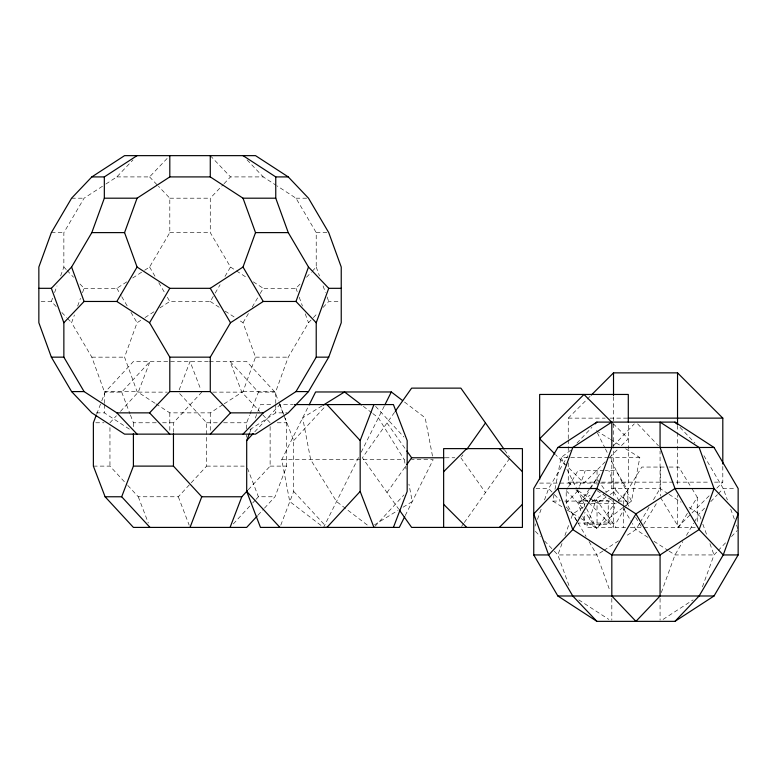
<?xml version="1.0" encoding="UTF-8"?>
<svg xmlns="http://www.w3.org/2000/svg" width="777" height="777" viewBox="0 0 777 777"><rect width="100%" height="100%" fill="white"/><g stroke="black" fill="none" stroke-linecap="round" stroke-linejoin="round"><path stroke-width="0.58" stroke-dasharray="3.88 2.91" d="M561.868 506.711L552.758 501.078L554.108 494.017M555.001 489.316L561.072 457.546L570.59 450.281M625.64 448.785L639.821 457.546L631.507 501.078L623.892 506.895M56.216 306.565L51.36 301.466L52.564 298.135M54.584 292.579L57.003 285.917M60.635 275.922L63.86 267.035L63.86 232.614L84.091 198.193L104.934 184.654M104.332 403.409L104.332 391.589L91.822 357.158L71.591 322.737L74.417 314.967M77.642 306.08L80.468 298.31M82.479 292.754L84.091 288.316L79.235 283.207M154.924 403.195L137.073 391.589L124.563 357.158L137.073 322.737L144.017 318.22M224.165 403.836L243.016 391.589L255.516 357.158L243.016 322.737L238.053 319.512M275.757 403.409L275.757 391.589L288.257 357.158L308.498 322.737L312.539 318.483M534.984 526.155L535.809 523.873M537.47 519.308L541.608 507.905M544.512 499.932L548.649 488.529L567.948 455.691M576.806 521.056L566.21 503.03L577.991 490.646L579.195 487.315M579.603 486.198L585.266 470.619M562.004 543.541L557.867 554.943L569.463 586.868M564.908 535.557L569.046 524.154M571.124 518.453L572.775 513.898L584.79 506.089M608.818 523.067L616.093 503.03M661.314 592.569L674.98 554.943L682.828 541.608M702.427 586.868L714.024 554.943L717.346 551.447M96.727 414.024L101.331 401.981M101.748 400.883L105.099 392.132L133.411 361.48L208.246 361.48M120.474 411.392L138.267 392.132L150 361.48L121.688 392.132L105.099 392.132M179.147 389.937L190.044 361.48L200.932 389.937M246.668 428.797L246.668 422.775L249.602 415.112M250.019 414.024L258.401 392.132L230.079 361.48L241.812 392.132L259.605 411.392M249.708 432.682L251.855 427.068M255.293 418.075L257.449 412.451M257.877 411.324L260.46 404.574L273.057 404.574M264.471 508.148L274.98 496.765L286.713 466.113L286.713 422.775L278.758 401.981M280.788 525.165L293.696 491.433L293.696 440.559L285.091 418.075M358.537 457.536L323.601 527.408L289.743 501.544L281.75 459.683L308.605 405.973M361.218 452.175L384.324 405.973M405.244 515.559L433.177 459.683L411.489 459.683M144.609 270.26L149.572 267.035L169.804 232.614L169.804 198.193L158.479 186.276M159.887 307.906L169.804 301.466L210.276 301.466L214.569 294.162M215.18 293.114L220.085 284.77M224.99 276.427L230.507 267.035L210.276 232.614L210.276 198.193L223.222 184.576M243.016 322.737L249.145 312.305M252.214 307.09L259.567 294.57M260.188 293.531L263.248 288.316L295.988 288.316L300.039 284.061M566.21 503.03L566.21 490.646L567.977 487.645M568.57 486.645L577.991 470.619L604.108 470.619M625.514 507.041L616.093 523.067L577.991 523.067M626.097 506.041L627.865 503.03L627.865 490.646L616.093 470.619L605.283 470.619M639.558 523.416L635.945 529.574L624.931 536.732M640.17 522.387L649.213 507.002M653.438 499.815L660.071 488.529L660.071 451.097M686.441 535.45L693.686 523.135M694.288 522.105L699.115 513.898L704.933 507.769M623.339 504.477L623.339 497.231L641.821 467.055L668.055 467.055M643.667 524.397L657.225 502.263M687.402 513.325L678.777 527.408L660.304 497.231M689.869 509.304L697.26 497.231L691.103 487.179M582.837 501.078L589.714 489.947M590.345 488.937L600.98 471.726M394.531 412.315L362.393 457.77L398.64 509.032M387.004 492.589L406.157 465.51M461.557 456.808L462.927 454.875M461.557 526.447L463.607 523.543M464.287 522.571L509.43 458.741M582.468 508.459L579.05 503.632L589.287 489.16M589.976 488.199L596.794 478.545L606.351 492.055M612.49 500.738L614.539 503.632L596.794 528.729L585.198 512.325M109.955 422.775L116.433 415.773M173.456 432.41L173.456 422.775L201.767 392.132M127.758 485.382L138.267 496.765L178.312 496.765L190.452 483.634M191.259 482.75L206.624 466.113L206.624 422.775L178.312 392.132M254.798 431.779L279.934 404.574L293.191 404.574M248.281 489.763L270.124 466.113L270.124 423.98M293.696 440.559L325.32 406.332M233.323 523.912L251.923 503.768M252.739 502.894L255.167 500.271M255.973 499.388L258.401 496.765L274.98 496.765M257.993 515.151L263.656 509.022M374.757 526.534L403.943 494.949M105.925 184.003L116.832 176.913L133.022 159.897M116.832 176.913L149.572 176.913L169.804 155.643M224.038 183.722L230.507 176.913L263.248 176.913L276.146 185.295M306.507 277.253L311.363 272.144M312.179 271.29L316.22 267.035L316.22 232.614L295.988 198.193L277.136 185.936M313.354 317.628L317.395 313.374M323.067 307.42L328.729 301.466L340.093 301.466M576.942 443.104L591.909 427.36M613.48 445.726L634.285 423.863M618.443 500.553L627.865 490.646M710.761 501.651L717.414 494.648M718.249 493.774L723.241 488.529L735.858 488.529M718.181 550.572L726.505 541.822M731.497 536.577L737.315 530.448M568.259 438.665L568.259 418.133L590.462 395.93M605.283 461.791L583.974 483.09L555.856 454.972M609.547 457.527L618.065 448.999M621.474 445.59L628.292 438.772L612.956 423.436M709.139 495.813L677.534 527.408L677.534 495.25M716.821 488.121L722.804 482.148L722.804 466.443M581.099 518.599L596.289 527.981L622.94 507.624M84.091 288.316L116.832 288.316L126.758 281.866M132.712 278.001L143.619 270.911M145.008 317.579L153.933 311.781M155.915 403.836L169.804 412.859L210.276 412.859L223.174 404.477M249.961 429.623L275.757 412.859L287.121 412.859M580.817 510.819L577.991 503.03L590.025 495.211M591.792 501.534L604.807 493.084M605.807 492.433L611.82 488.529L660.071 488.529L668.084 493.735M597.037 523.067L597.037 503.03L606.06 497.163M610.071 494.56L616.093 490.646L608.818 470.619M602.913 551.039L596.901 554.943L557.867 554.943L552.874 549.698M603.914 550.388L618.929 540.637M663.072 619.405L693.103 599.893M322.067 405.847L302.671 417.832L310.664 459.683L336.538 501.544L369.454 526.689M374.485 524.883L397.96 510.372M403.069 507.226L412.257 501.544L408.925 484.1M71.591 198.193L84.091 198.193M169.804 198.193L210.276 198.193M295.988 198.193L307.362 198.193M51.36 232.614L63.86 232.614M169.804 232.614L210.276 232.614M316.22 232.614L327.593 232.614M41.123 301.466L51.36 301.466M91.822 357.158L124.563 357.158M255.516 357.158L288.257 357.158M209.46 361.48L246.668 361.48L274.98 392.132L278.331 400.883M104.332 391.589L137.073 391.589M243.016 391.589L275.757 391.589M138.267 392.132L167.395 392.132M212.694 392.132L241.812 392.132M258.401 392.132L274.98 392.132M96.367 412.859L104.332 412.859L130.128 429.623M568.259 418.133L605.186 418.133M609.945 418.133L626.806 418.133M95.746 422.775L104.031 422.775M130.478 415.112L133.411 422.775L156.468 422.775M162.539 422.775L173.456 422.775M206.624 422.775L218.764 422.775M223.611 422.775L246.668 422.775M277.234 422.775L286.713 422.775M608.546 457.546L561.072 457.546L564.782 464.986M639.821 457.546L609.741 457.546L631.507 501.078L618.443 501.078M445.26 457.77L454.866 457.77M281.75 459.683L404.263 459.683L406.041 468.987M93.376 466.113L109.955 466.113L126.942 484.508M206.624 466.113L244.24 466.113M270.124 466.113L286.713 466.113M669.24 467.055L678.777 467.055L690.481 486.169M568.259 462.82L568.259 482.148L596.843 482.148M601.612 482.148L709.702 482.148M714.461 482.148L722.804 482.148M539.656 483.09L628.292 483.09L628.292 423.203M536.033 488.529L548.649 488.529L553.642 493.774M587.927 500.699L584.343 500.699L584.343 506.672M592.705 500.699L608.226 500.699L608.226 524.582L584.343 524.582L584.343 512.635M552.758 501.078L559.974 501.078M564.792 501.078L587.587 501.078M592.327 501.078L611.324 501.078M579.05 503.632L586.149 503.632M590.879 503.632L614.539 503.632M625.65 527.408L586.441 527.408L596.289 499.553L615.986 527.408M630.273 527.408L697.26 527.408M596.289 430.643L609.45 438.782M610.46 439.403L620.58 445.658M566.928 509.838L580.089 517.977M669.084 494.376L681.089 502.185M689.102 507.391L699.115 513.898L701.184 519.599M597.037 490.646L614.083 501.728M577.991 490.646L597.037 503.03M647.96 537.383L635.945 529.574L632.323 523.416M653.962 541.287L667.977 550.388M668.978 551.039L674.98 554.943L714.024 554.943L709.469 542.404M230.507 267.035L235.47 270.26M236.461 270.911L246.387 277.35M253.331 281.866L263.248 288.316M210.276 301.466L219.201 307.265M225.155 311.13L237.063 318.871M578.787 599.893L608.818 619.405M404.496 402.02L425.184 417.832L432.517 456.196M363.345 406.332L371.804 412.801M372.746 413.519L378.389 417.832L404.263 459.683M568.259 482.148L572.523 486.412M575.942 489.831L587.898 501.787M588.752 502.641L613.519 527.408L613.519 498.824M679.972 427.36L694.949 443.104M637.606 423.863L658.41 445.726M616.093 490.646L627.865 503.03M566.21 490.646L577.991 503.03M247.067 159.897L263.248 176.913M554.477 494.648L560.295 500.776M566.122 506.895L572.775 513.898L586.052 536.47M210.276 155.643L230.507 176.913M535.402 531.322L540.394 536.577M544.551 540.947L552.039 548.824M149.572 176.913L157.663 185.421M63.86 267.035L66.288 269.59M67.094 270.445L73.572 277.253M61.878 312.529L66.735 317.628M67.541 318.483L71.591 322.737M375.563 406.332L403.943 437.043M262.849 414.899L270.124 422.775M293.696 491.433L326.126 526.534M504.642 450.038L509.43 456.808M460.868 457.77L485.489 492.589M387.004 422.95L406.157 450.038M623.339 497.231L630.118 508.304M635.664 517.356L641.21 526.408M703.933 455.691L723.241 488.529L727.379 499.932M619.055 500.844L611.82 488.529L611.82 454.72M623.882 509.052L631.72 522.387M589.063 541.608L596.901 554.943L609.741 590.287M149.572 267.035L155.089 276.427M158.77 282.682L164.899 293.114M167.356 297.29L169.804 301.466M116.832 288.316L121.125 295.619M121.736 296.659L127.875 307.09M130.934 312.305L137.073 322.737M597.367 432.799L604.894 447.863M605.438 448.941L608.129 454.322M566.909 469.23L576.466 488.335M576.99 489.403L586.062 507.536M586.606 508.614L596.289 527.981M279.934 404.574L284.664 416.948M247.504 468.308L258.401 496.765M178.312 496.765L189.2 525.223M121.688 392.132L130.06 414.024M138.267 496.765L148.329 523.038M730.691 509.052L734.42 519.308M736.489 525.009L738.15 529.574M702.835 524.154L706.983 535.557M582.837 516.384L585.266 523.067M316.22 267.035L319.454 275.922M323.077 285.917L325.505 292.579M327.117 297.018L328.729 301.466M295.988 288.316L297.202 291.647M299.213 297.193L302.447 306.08M305.264 313.85L308.498 322.737M697.26 497.231L697.26 522.581M677.534 425.378L677.534 431.42M677.534 432.624L677.534 486.907M660.304 467.055L660.304 496.027M660.071 598.407L660.071 620.153M623.339 505.681L623.339 527.408M613.519 396.688L613.519 497.63M611.82 598.407L611.82 620.153M597.037 470.619L597.037 484.761M568.259 439.869L568.259 453.156M275.757 404.584L275.757 412.859M246.668 434.819L246.668 437.228M210.276 412.859L210.276 431.769M169.804 412.859L169.804 431.769M133.411 422.775L133.411 428.797M109.955 427.593L109.955 466.113M104.332 404.584L104.332 412.859"/><path stroke-width="1.17" d="M38.85 288.316L51.36 288.316L71.591 267.035L91.822 232.614L104.332 198.193L104.332 176.913L137.073 155.643M243.016 198.193L255.516 232.614L243.016 267.035L210.276 288.316L169.804 288.316L137.073 267.035L124.563 232.614L137.073 198.193L169.804 176.913L210.276 176.913L243.016 198.193L275.757 198.193L288.257 232.614L308.498 267.035L328.729 288.316L341.239 288.316M243.016 434.139L263.248 412.859L295.988 391.589L316.22 357.158L316.22 322.737L295.988 301.466L308.498 267.035M316.22 322.737L328.729 288.316M328.729 357.158L341.239 322.737L341.239 267.035L328.729 232.614L308.498 198.193L288.257 176.913L255.516 155.643L124.563 155.643L91.822 176.913L71.591 198.193L51.36 232.614L38.85 267.035L38.85 322.737L51.36 357.158L71.591 391.589L91.822 412.859L124.563 434.139L255.516 434.139L288.257 412.859L308.498 391.589L328.729 357.158L316.22 357.158M96.299 415.112L93.376 422.775L93.376 466.113L105.099 496.765L133.411 527.408L246.668 527.408L257.187 516.025M150 527.408L121.688 496.765L133.411 466.113L133.411 433.615M190.044 527.408L201.767 496.765L173.456 466.113L173.456 433.615M404.71 516.637L399.32 527.408L260.46 527.408L246.697 491.433L246.697 440.559L249.271 433.809M230.079 527.408L241.812 496.765L247.475 490.637M373.941 527.408L360.178 491.433L360.178 440.559L373.941 404.574M393.415 527.408L407.177 491.433L407.177 440.559L393.415 404.574L294.396 404.574M309.139 404.895L315.608 391.967L391.326 391.967L402.612 400.582M384.858 404.895L391.326 391.967M137.073 434.139L116.832 412.859L84.091 391.589L63.86 357.158L63.86 322.737L84.091 301.466L116.832 301.466L137.073 267.035M116.832 412.859L149.572 412.859L169.804 391.589L169.804 357.158L149.572 322.737L169.804 288.316M263.248 412.859L230.507 412.859L210.276 391.589L210.276 357.158L230.507 322.737L263.248 301.466L295.988 301.466M557.867 447.474L533.741 488.529L533.741 554.943L557.867 595.988L596.901 621.357L674.98 621.357L714.024 595.988L738.15 554.943L738.15 488.529L714.024 447.474L674.98 422.105L596.901 422.105L557.867 447.474L714.024 447.474M395.211 411.344L411.625 388.131L460.868 388.131L503.962 449.067M406.847 464.539L411.625 457.77L444.055 457.77M467.026 449.067L485.489 422.95M246.697 440.559L253.176 433.537M326.932 527.408L360.178 491.433M210.276 434.139L230.507 412.859M595.24 423.863L596.901 422.105M674.98 621.357L699.115 595.988L723.241 554.943L738.15 513.898L714.024 488.529L699.115 447.474L660.071 422.105L660.071 447.474L674.98 488.529L699.115 529.574L723.241 554.943L738.15 554.943M443.638 471.697L466.715 448.62M591.316 395.075L613.519 372.863L677.534 372.863L722.804 418.133L722.804 464.024M499.349 527.408L522.426 504.331M323.096 405.215L344.532 391.967L361.46 404.895M91.822 176.913L104.332 176.913M243.016 155.643L275.757 176.913L288.257 176.913M104.332 198.193L137.073 198.193M91.822 232.614L124.563 232.614M255.516 232.614L288.257 232.614M51.36 357.158L63.86 357.158M169.804 357.158L210.276 357.158M71.591 391.589L84.091 391.589M169.804 391.589L210.276 391.589M295.988 391.589L308.498 391.589M628.01 418.133L722.804 418.133M133.411 466.113L173.456 466.113M105.099 496.765L121.688 496.765M201.767 496.765L241.812 496.765M533.741 554.943L548.649 554.943L572.775 529.574L596.901 488.529L611.82 447.474L611.82 422.105L572.775 447.474L557.867 488.529L533.741 513.898L548.649 554.943L572.775 595.988L596.901 621.357M557.867 595.988L714.024 595.988M116.832 301.466L149.572 322.737M612.101 422.581L583.974 394.454L539.656 438.772L555.001 454.118M499.349 448.62L522.426 471.697M443.638 504.331L466.715 527.408M674.98 422.105L676.65 423.863M149.572 412.859L169.804 434.139M326.932 404.574L360.178 440.559M246.697 491.433L279.934 527.408M406.847 451L411.625 457.77M399.32 510.003L411.625 527.408L522.426 527.408L522.426 448.62L443.638 448.62L443.638 527.408M243.016 267.035L263.248 301.466M210.276 288.316L230.507 322.737M71.591 267.035L84.091 301.466M51.36 288.316L63.86 322.737M677.534 372.863L677.534 424.174M628.292 422.008L628.292 394.454L539.656 394.454L539.656 479.496M613.519 372.863L613.519 395.503M275.757 176.913L275.757 198.193M210.276 155.643L210.276 176.913M169.804 155.643L169.804 176.913M714.024 488.529L699.115 529.574L660.071 554.943L611.82 554.943L572.775 529.574L557.867 488.529L596.901 488.529L635.945 513.898L660.071 554.943L660.071 595.988L635.945 621.357L611.82 595.988L611.82 554.943L635.945 513.898L674.98 488.529L714.024 488.529"/></g></svg>
